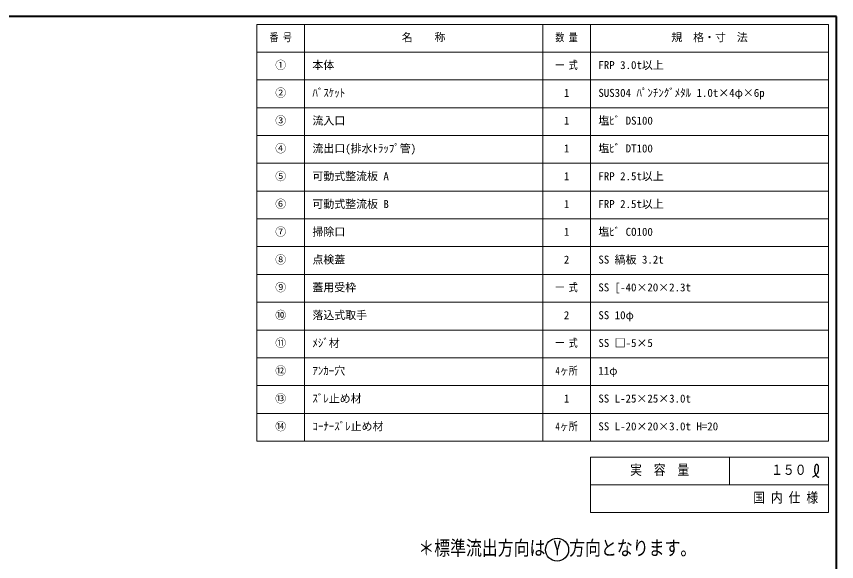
# Model space of a CAD drawing. Units: millimetres at full size, sheet at 1:10; details may follow other scales. Extents: x -2039 to 2011, y -1414 to 1396.
# Drawn here: x -54 to 2011, y 22 to 1396 of the extents above; entities that cross this region are included whole.
import ezdxf
from ezdxf.enums import TextEntityAlignment as Align

# ---------------------------------------------------------------- set-up
doc = ezdxf.new("R2010")
doc.units = ezdxf.units.MM
doc.header["$LTSCALE"] = 10
doc.layers.add('0-0_ﾚｲﾔ1', color=4, linetype='Continuous', lineweight=9)
doc.styles.add('ＭＳ ゴシック', font='')
doc.styles.get('ＭＳ ゴシック').set_extended_font_data('MS Gothic')

msp = doc.modelspace()

# ---------------------------------------------------------------- linework, layer by layer
at = {"layer": '0-0_ﾚｲﾔ1', "color": 1, "lineweight": 40}
for p, q in [((2011.23, 1395.55), (-2038.77, 1395.55)), ((2011.23, -1414.45), (2011.23, 1395.55))]:
    msp.add_line(p, q, dxfattribs=at)
at = {"layer": '0-0_ﾚｲﾔ1', "color": 3, "lineweight": 18}
for p, q in [((1991.23, 1375.55), (551.23, 1375.55)), ((551.23, 325.55), (551.23, 1375.55)), ((671.23, 325.55), (671.23, 1375.55)), ((1271.23, 325.55), (1271.23, 1375.55)), ((1391.23, 325.55), (1391.23, 1375.55)), ((1991.23, 325.55), (1991.23, 1375.55)), ((1991.23, 1305.55), (551.23, 1305.55)), ((1991.23, 1235.55), (551.23, 1235.55)), ((1991.23, 1165.55), (551.23, 1165.55)), ((1991.23, 1095.55), (551.23, 1095.55)), ((1991.23, 1025.55), (551.23, 1025.55)), ((1991.23, 955.55), (551.23, 955.55)), ((1991.23, 885.55), (551.23, 885.55)), ((1991.23, 815.55), (551.23, 815.55)), ((1991.23, 745.55), (551.23, 745.55)), ((1991.23, 675.55), (551.23, 675.55)), ((1991.23, 605.55), (551.23, 605.55)), ((1991.23, 535.55), (551.23, 535.55)), ((1991.23, 465.55), (551.23, 465.55)), ((1991.23, 395.55), (551.23, 395.55)), ((1991.23, 325.55), (551.23, 325.55)), ((1391.23, 285.55), (1991.23, 285.55)), ((1391.23, 285.55), (1391.23, 145.55)), ((1741.23, 285.55), (1741.23, 215.55)), ((1991.23, 285.55), (1991.23, 145.55)), ((1391.23, 215.55), (1991.23, 215.55)), ((1391.23, 145.55), (1991.23, 145.55))]:
    msp.add_line(p, q, dxfattribs=at)
at = {"layer": '0-0_ﾚｲﾔ1', "color": 5, "lineweight": 25}
for points in [[(1950.93, 235.55), (1951.75, 236.02), (1953.15, 236.83), (1954.54, 237.67), (1955.91, 238.54), (1957.25, 239.46), (1958.56, 240.43), (1959.29, 241.03), (1959.83, 241.49), (1960.74, 242.33), (1961.6, 243.21), (1962.39, 244.14), (1963.12, 245.12), (1963.76, 246.16), (1964.09, 246.78), (1964.33, 247.29), (1964.68, 248.19), (1964.98, 249.12), (1965.22, 250.06), (1965.4, 251.02), (1965.54, 251.98), (1965.6, 252.54), (1965.64, 253.12), (1965.68, 254.11), (1965.69, 255.11), (1965.68, 256.1), (1965.65, 257.11), (1965.61, 258.12), (1965.6, 258.7), (1965.58, 259.32), (1965.54, 260.4), (1965.45, 261.46), (1965.29, 262.5), (1965, 263.51), (1964.56, 264.47), (1964.23, 265.01), (1964.01, 265.29), (1963.59, 265.76), (1963.12, 266.17), (1962.62, 266.51)], [(1962.62, 266.51), (1962.09, 266.77), (1961.54, 266.9), (1961.21, 266.93), (1960.95, 266.91), (1960.49, 266.81), (1960.04, 266.63), (1959.61, 266.39), (1959.2, 266.1), (1958.81, 265.76), (1958.61, 265.56), (1958.32, 265.23), (1957.89, 264.64), (1957.53, 264.01), (1957.23, 263.36), (1956.99, 262.68), (1956.79, 261.99), (1956.69, 261.58), (1956.58, 261.07), (1956.42, 260.19), (1956.3, 259.3), (1956.2, 258.41), (1956.12, 257.52), (1956.05, 256.62), (1956, 256.1), (1955.95, 255.48), (1955.86, 254.41), (1955.79, 253.34), (1955.74, 252.27), (1955.74, 251.2), (1955.8, 250.14), (1955.87, 249.52), (1955.95, 248.99), (1956.13, 248.08), (1956.36, 247.18), (1956.64, 246.29), (1956.95, 245.41), (1957.3, 244.54), (1957.51, 244.04), (1957.67, 243.68)], [(1957.67, 243.68), (1957.96, 243.07), (1958.25, 242.47), (1958.56, 241.87), (1958.89, 241.27), (1959.23, 240.68), (1959.43, 240.34), (1959.67, 239.94), (1960.11, 239.27), (1960.58, 238.61), (1961.09, 237.99), (1961.63, 237.42), (1962.22, 236.91), (1962.58, 236.64), (1962.89, 236.44), (1963.46, 236.14), (1964.05, 235.88), (1964.65, 235.65), (1965.28, 235.44), (1965.91, 235.24), (1966.28, 235.13)]]:
    msp.add_lwpolyline(points, dxfattribs=at)
msp.add_circle((1307.4, 52.22), 29, dxfattribs=at)

# ---------------------------------------------------------------- texts
at = {"layer": '0-0_ﾚｲﾔ1', "color": 7, "style": 'ＭＳ ゴシック'}
for s, height, width, p in [('番 号', 20.16, 0.8, (583.11, 1326.8)), ('数 量', 20.16, 0.8, (1303.11, 1326.8)), ('一 式', 20.16, 0.8, (1303.11, 1256.8)), ('一 式', 20.16, 0.8, (1303.11, 696.8)), ('一 式', 20.16, 0.8, (1303.11, 556.8)), ('4ヶ所', 20.16, 0.8, (1303.11, 486.8)), ('4ヶ所', 20.16, 0.8, (1303.11, 346.8)), ('実\u3000容\u3000量', 25.66, 0.85, (1491.23, 233.05)), ('１５０', 25.66, 0.85, (1846.23, 233.05)), ('国 内 仕 様', 25.66, 0.85, (1801.23, 163.05)), ('＊標準流出方向は Y 方向となります。', 36.66, 0.8, (957.9, 27.22))]:
    msp.add_text(s, height=height, dxfattribs=dict(at, width=width)).set_placement(p, align=Align.BOTTOM_LEFT)
for s, p in [('名\u3000\u3000称', (916.23, 1326.8)), ('規\u3000格・寸\u3000法', (1594.98, 1326.8)), ('①', (597.48, 1256.8)), ('本体', (691.23, 1256.8)), ('FRP 3.0t以上', (1411.23, 1256.8)), ('②', (597.48, 1186.8)), ('ﾊﾞｽｹｯﾄ', (691.23, 1186.8)), ('1', (1324.36, 1186.8)), ('SUS304 ﾊﾟﾝﾁﾝｸﾞﾒﾀﾙ 1.0t×4φ×6p', (1411.23, 1186.8)), ('③', (597.48, 1116.8)), ('流入口', (691.23, 1116.8)), ('1', (1324.36, 1116.8)), ('塩ﾋﾞ DS100', (1411.23, 1116.8)), ('④', (597.48, 1046.8)), ('流出口(排水ﾄﾗｯﾌﾟ管)', (691.23, 1046.8)), ('塩ﾋﾞ DT100', (1411.23, 1046.8)), ('1', (1324.36, 1046.8)), ('⑤', (597.48, 976.8)), ('可動式整流板 A', (691.23, 976.8)), ('1', (1324.36, 976.8)), ('FRP 2.5t以上', (1411.23, 976.8)), ('⑥', (597.48, 906.8)), ('可動式整流板 B', (691.23, 906.8)), ('1', (1324.36, 906.8)), ('FRP 2.5t以上', (1411.23, 906.8)), ('⑦', (597.48, 836.8)), ('掃除口', (691.23, 836.8)), ('1', (1324.36, 836.8)), ('塩ﾋﾞ CO100', (1411.23, 836.8)), ('⑧', (597.48, 766.8)), ('点検蓋', (691.23, 766.8)), ('2', (1324.36, 766.8)), ('SS 縞板 3.2t', (1411.23, 766.8)), ('⑨', (597.48, 696.8)), ('蓋用受枠', (691.23, 696.8)), ('SS [-40×20×2.3t', (1411.23, 696.8)), ('⑩', (597.48, 626.8)), ('落込式取手', (691.23, 626.8)), ('2', (1324.36, 626.8)), ('SS 10φ', (1411.23, 626.8)), ('⑪', (597.48, 556.8)), ('ﾒｼﾞ材', (691.23, 556.8)), ('SS □-5×5', (1411.23, 556.8)), ('⑫', (597.48, 486.8)), ('ｱﾝｶｰ穴', (691.23, 486.8)), ('11φ', (1411.23, 486.8)), ('⑬', (597.48, 416.8)), ('ｽﾞﾚ止め材', (691.23, 416.8)), ('1', (1324.36, 416.8)), ('SS L-25×25×3.0t', (1411.23, 416.8)), ('⑭', (597.48, 346.8)), ('ｺｰﾅｰｽﾞﾚ止め材', (691.23, 346.8)), ('SS L-20×20×3.0t H=20', (1411.23, 346.8))]:
    msp.add_text(s, height=20.16, dxfattribs=at).set_placement(p, align=Align.BOTTOM_LEFT)

doc.saveas('drawing.dxf')
